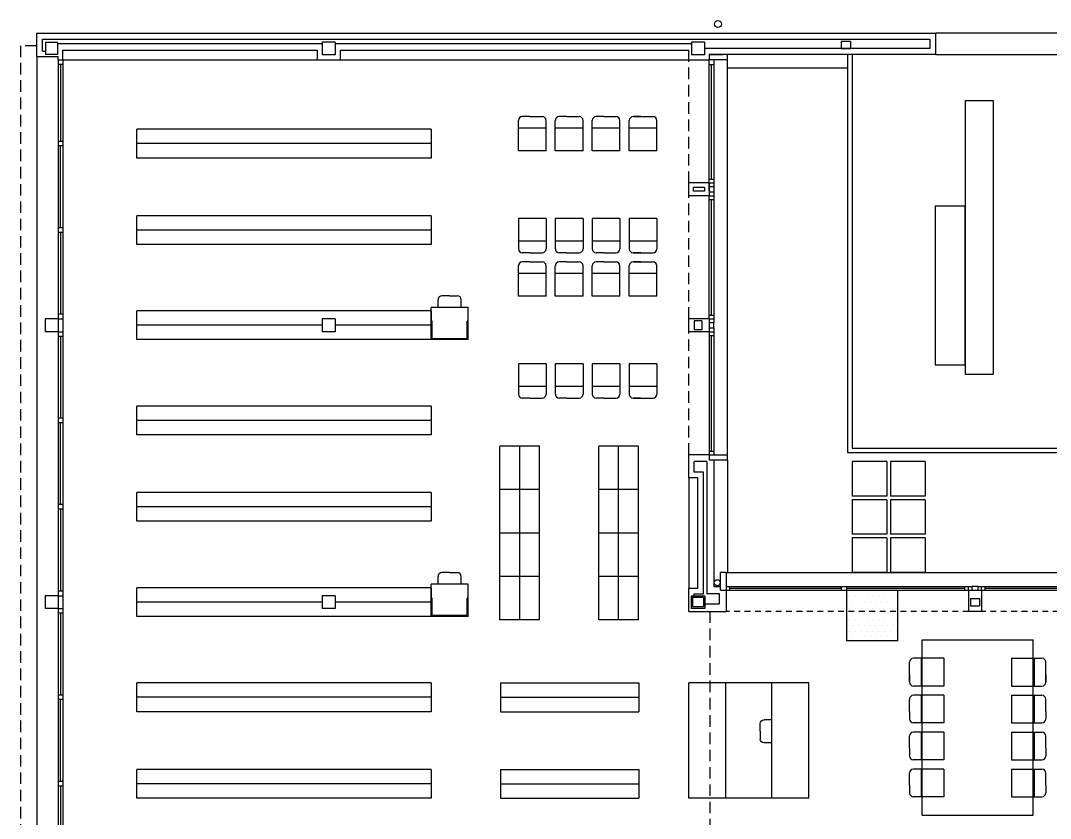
# Model space of a CAD drawing. Extents: x 60 to 232, y 77 to 220.
# Drawn here: x 160.06 to 182.36, y 96.17 to 113.46 of the extents above; entities that cross this region are included whole.
import ezdxf

# ---------------------------------------------------------------- set-up
doc = ezdxf.new("R2010")
doc.units = 0
doc.header["$MEASUREMENT"] = 0
doc.linetypes.add('RAYITAS', pattern=[0.375, 0.25, -0.125])
doc.linetypes.add('RAYITAS2', pattern=[0.1875, 0.125, -0.0625])
doc.layers.get('0').update_dxf_attribs({"linetype": 'CONTINUOUS'})
for name, color, linetype in [('ALB', 7, 'CONTINUOUS'), ('ALBA', 7, 'CONTINUOUS'), ('BORDILLOPLET', 4, 'CONTINUOUS'), ('BORDILLOUPN', 1, 'CONTINUOUS'), ('CARP', 2, 'CONTINUOUS'), ('MUEBLES', 6, 'CONTINUOUS'), ('OPAC', 6, 'CONTINUOUS'), ('PAVIMENTO', 6, 'CONTINUOUS'), ('PILARES', 1, 'CONTINUOUS'), ('PROY', 2, 'CONTINUOUS'), ('PROY1', 2, 'RAYITAS'), ('PROY2', 2, 'RAYITAS2')]:
    doc.layers.add(name, color=color, linetype=linetype)

# ---------------------------------------------------------------- blocks, each defined once
blk = doc.blocks.new('*X5')
at = {"color": 0}
for p, q in [((177.955, 102.755), (177.955, 102.755)), ((178.018, 102.63), (178.018, 102.63)), ((178.08, 102.755), (178.08, 102.755)), ((178.143, 102.63), (178.143, 102.63)), ((178.205, 102.755), (178.205, 102.755)), ((178.268, 102.63), (178.268, 102.63)), ((178.33, 102.755), (178.33, 102.755)), ((178.393, 102.63), (178.393, 102.63)), ((178.455, 102.755), (178.455, 102.755)), ((178.518, 102.63), (178.518, 102.63)), ((178.58, 102.755), (178.58, 102.755)), ((178.643, 102.63), (178.643, 102.63)), ((178.705, 102.755), (178.705, 102.755)), ((178.768, 102.63), (178.768, 102.63)), ((178.83, 102.755), (178.83, 102.755)), ((178.893, 102.63), (178.893, 102.63)), ((178.955, 102.755), (178.955, 102.755)), ((179.018, 102.63), (179.018, 102.63)), ((177.955, 102.505), (177.955, 102.505)), ((178.018, 102.38), (178.018, 102.38)), ((178.08, 102.505), (178.08, 102.505)), ((178.143, 102.38), (178.143, 102.38)), ((178.205, 102.505), (178.205, 102.505)), ((178.268, 102.38), (178.268, 102.38)), ((178.33, 102.505), (178.33, 102.505)), ((178.393, 102.38), (178.393, 102.38)), ((178.455, 102.505), (178.455, 102.505)), ((178.518, 102.38), (178.518, 102.38)), ((178.58, 102.505), (178.58, 102.505)), ((178.643, 102.38), (178.643, 102.38)), ((178.705, 102.505), (178.705, 102.505)), ((178.768, 102.38), (178.768, 102.38)), ((178.83, 102.505), (178.83, 102.505)), ((178.893, 102.38), (178.893, 102.38)), ((178.955, 102.505), (178.955, 102.505)), ((179.018, 102.38), (179.018, 102.38)), ((177.955, 102.255), (177.955, 102.255)), ((178.08, 102.255), (178.08, 102.255)), ((178.205, 102.255), (178.205, 102.255)), ((178.33, 102.255), (178.33, 102.255)), ((178.455, 102.255), (178.455, 102.255)), ((178.58, 102.255), (178.58, 102.255)), ((178.705, 102.255), (178.705, 102.255)), ((178.83, 102.255), (178.83, 102.255)), ((178.955, 102.255), (178.955, 102.255)), ((177.955, 102.005), (177.955, 102.005)), ((178.018, 102.13), (178.018, 102.13)), ((178.08, 102.005), (178.08, 102.005)), ((178.143, 102.13), (178.143, 102.13)), ((178.205, 102.005), (178.205, 102.005)), ((178.268, 102.13), (178.268, 102.13)), ((178.33, 102.005), (178.33, 102.005)), ((178.393, 102.13), (178.393, 102.13)), ((178.455, 102.005), (178.455, 102.005)), ((178.518, 102.13), (178.518, 102.13)), ((178.58, 102.005), (178.58, 102.005)), ((178.643, 102.13), (178.643, 102.13)), ((178.705, 102.005), (178.705, 102.005)), ((178.768, 102.13), (178.768, 102.13)), ((178.83, 102.005), (178.83, 102.005)), ((178.893, 102.13), (178.893, 102.13)), ((178.955, 102.005), (178.955, 102.005)), ((179.018, 102.13), (179.018, 102.13)), ((177.955, 101.755), (177.955, 101.755)), ((178.018, 101.88), (178.018, 101.88)), ((178.08, 101.755), (178.08, 101.755)), ((178.143, 101.88), (178.143, 101.88)), ((178.205, 101.755), (178.205, 101.755)), ((178.268, 101.88), (178.268, 101.88)), ((178.33, 101.755), (178.33, 101.755)), ((178.393, 101.88), (178.393, 101.88)), ((178.455, 101.755), (178.455, 101.755)), ((178.518, 101.88), (178.518, 101.88)), ((178.58, 101.755), (178.58, 101.755)), ((178.643, 101.88), (178.643, 101.88)), ((178.705, 101.755), (178.705, 101.755)), ((178.768, 101.88), (178.768, 101.88)), ((178.83, 101.755), (178.83, 101.755)), ((178.893, 101.88), (178.893, 101.88)), ((178.955, 101.755), (178.955, 101.755)), ((179.018, 101.88), (179.018, 101.88))]:
    blk.add_line(p, q, dxfattribs=at)
blk = doc.blocks.new('SILLA')
at = {"layer": 'MUEBLES'}
for p, q in [((-0.25, 0.25), (-0.417, 0.25)), ((-0.25, 0.25), (-0.083, 0.25)), ((-0.5, 0), (-0.5, 0.167)), ((0, 0), (0, 0.167))]:
    blk.add_line(p, q, dxfattribs=at)
for centre, start, end in [((-0.417, 0.167), 90, 180), ((-0.083, 0.167), 0, 90)]:
    blk.add_arc(centre, 0.0833, start, end, dxfattribs=at)

msp = doc.modelspace()

# ---------------------------------------------------------------- linework, layer by layer
for p, q in [((174.529, 109.662), (174.529, 109.942)), ((174.629, 109.762), (174.629, 109.842)), ((174.529, 106.717), (174.529, 106.997)), ((180.869, 100.657), (180.589, 100.657))]:
    msp.add_line(p, q)
at = {"layer": 'ALB'}
for p, q in [((174.969, 112.727), (174.969, 112.607)), ((174.969, 112.727), (175.269, 112.727)), ((175.369, 112.607), (175.369, 112.727)), ((175.369, 112.607), (174.969, 112.607)), ((174.969, 109.942), (174.529, 109.942)), ((174.869, 109.842), (174.629, 109.842)), ((174.869, 109.762), (174.629, 109.762)), ((174.869, 109.842), (174.869, 109.762)), ((174.969, 109.942), (174.969, 109.662)), ((174.969, 109.862), (175.069, 109.862)), ((175.069, 109.742), (174.969, 109.742)), ((175.069, 109.862), (175.069, 109.742)), ((174.969, 109.662), (174.529, 109.662)), ((174.969, 106.997), (174.529, 106.997)), ((174.969, 106.997), (174.969, 106.717)), ((174.969, 106.917), (175.069, 106.917)), ((175.069, 106.797), (175.069, 106.917)), ((174.969, 106.717), (174.529, 106.717)), ((175.069, 106.797), (174.969, 106.797)), ((174.969, 104.052), (174.969, 103.932)), ((174.969, 104.052), (175.369, 104.052)), ((175.369, 103.932), (174.969, 103.932)), ((175.369, 103.932), (175.369, 104.052)), ((175.339, 101.497), (175.219, 101.497)), ((175.219, 101.117), (175.219, 101.497)), ((175.339, 101.497), (175.339, 101.117)), ((174.919, 101.047), (175.189, 101.047)), ((175.069, 101.197), (175.219, 101.197)), ((175.219, 101.117), (175.339, 101.117)), ((180.589, 101.117), (180.589, 100.657)), ((180.589, 101.117), (180.869, 101.117)), ((180.669, 101.117), (180.669, 101.197)), ((180.789, 101.197), (180.669, 101.197)), ((180.789, 101.197), (180.789, 101.117)), ((180.869, 101.117), (180.869, 100.657)), ((174.879, 100.817), (175.189, 100.817))]:
    msp.add_line(p, q, dxfattribs=at)
for centre, radius in [((175.16, 113.386), 0.075), ((175.145, 101.277), 0.065)]:
    msp.add_circle(centre, radius, dxfattribs=at)
at = {"layer": 'ALBA'}
for p, q in [((160.409, 113.187), (179.879, 113.187)), ((160.409, 112.682), (160.409, 113.187)), ((179.879, 112.727), (179.879, 113.187)), ((160.534, 113.062), (179.754, 113.062)), ((160.534, 112.799), (160.534, 113.062)), ((160.859, 112.967), (166.589, 112.967)), ((166.869, 112.967), (174.589, 112.967)), ((179.754, 112.857), (174.869, 112.857)), ((179.754, 112.857), (179.754, 113.062)), ((160.409, 112.682), (160.874, 112.682)), ((160.534, 112.799), (160.599, 112.799)), ((160.874, 112.607), (160.874, 112.682)), ((160.974, 112.607), (160.974, 112.817)), ((160.974, 112.817), (166.479, 112.817)), ((166.479, 112.817), (166.479, 112.607)), ((166.979, 112.817), (174.529, 112.817)), ((166.979, 112.817), (166.979, 112.607)), ((174.529, 112.607), (174.529, 112.817)), ((179.879, 112.727), (174.969, 112.727)), ((160.874, 112.607), (160.974, 112.607)), ((166.479, 112.607), (166.979, 112.607)), ((174.529, 112.607), (174.969, 112.607)), ((174.529, 109.662), (174.529, 109.942)), ((174.629, 109.762), (174.629, 109.842)), ((174.529, 106.717), (174.529, 106.997)), ((174.529, 103.552), (174.529, 104.132)), ((174.969, 104.052), (174.529, 104.052)), ((175.069, 103.932), (175.069, 101.197)), ((174.649, 103.672), (174.649, 103.902)), ((174.919, 103.902), (174.649, 103.902)), ((174.919, 103.902), (174.919, 101.047)), ((174.729, 103.552), (174.529, 103.552)), ((174.849, 103.672), (174.649, 103.672)), ((174.729, 101.157), (174.729, 103.552)), ((174.849, 101.037), (174.849, 103.672)), ((174.529, 101.157), (174.729, 101.157)), ((174.529, 100.657), (174.529, 101.157)), ((174.649, 101.037), (174.849, 101.037)), ((174.649, 100.987), (174.649, 101.037)), ((175.189, 101.047), (175.189, 100.817)), ((175.339, 101.117), (175.339, 100.657)), ((174.879, 100.987), (174.579, 100.987)), ((174.579, 100.987), (174.579, 100.717)), ((174.879, 100.987), (174.879, 100.717)), ((174.529, 100.657), (175.339, 100.657)), ((174.879, 100.717), (174.579, 100.717)), ((180.869, 100.657), (180.589, 100.657))]:
    msp.add_line(p, q, dxfattribs=at)
at = {"layer": 'BORDILLOPLET', "color": 2}
for p, q in [((177.969, 112.427), (175.369, 112.427)), ((180.519, 111.727), (181.119, 111.727)), ((180.519, 111.727), (180.519, 105.797)), ((181.119, 111.727), (181.119, 105.797)), ((180.519, 105.797), (181.119, 105.797))]:
    msp.add_line(p, q, dxfattribs=at)
at = {"layer": 'BORDILLOUPN', "color": 2}
for p, q in [((177.969, 112.727), (177.969, 104.097)), ((178.069, 112.727), (178.069, 104.197)), ((178.069, 104.197), (196.059, 104.197)), ((175.369, 103.932), (175.369, 101.497)), ((177.969, 104.097), (196.139, 104.097))]:
    msp.add_line(p, q, dxfattribs=at)
at = {"layer": 'CARP'}
for p, q in [((160.874, 112.607), (160.874, 106.997)), ((160.974, 112.512), (160.874, 112.512)), ((160.924, 112.512), (160.924, 110.844)), ((160.974, 112.607), (160.974, 92.744)), ((174.969, 109.772), (174.969, 112.607)), ((174.969, 112.507), (175.069, 112.507)), ((175.019, 110.022), (175.019, 112.507)), ((175.069, 112.607), (175.069, 109.772)), ((160.974, 110.844), (160.874, 110.844)), ((160.974, 110.744), (160.874, 110.744)), ((160.924, 108.97), (160.924, 110.744)), ((174.969, 110.022), (175.069, 110.022)), ((174.969, 109.942), (175.069, 109.942)), ((175.069, 109.742), (175.069, 106.917)), ((174.969, 109.662), (175.069, 109.662)), ((174.969, 106.997), (174.969, 109.662)), ((174.969, 109.582), (175.069, 109.582)), ((175.019, 107.077), (175.019, 109.582)), ((160.974, 108.97), (160.874, 108.97)), ((160.974, 108.87), (160.874, 108.87)), ((160.924, 108.87), (160.924, 107.097)), ((160.974, 107.097), (160.874, 107.097)), ((174.969, 107.077), (175.069, 107.077)), ((160.869, 106.997), (160.974, 106.997)), ((174.969, 106.997), (175.069, 106.997)), ((160.869, 106.717), (160.974, 106.717)), ((160.874, 106.717), (160.874, 100.997)), ((160.974, 106.617), (160.874, 106.617)), ((160.924, 106.617), (160.924, 104.844)), ((174.969, 106.717), (174.969, 104.052)), ((174.969, 106.717), (175.069, 106.717)), ((174.969, 106.637), (175.069, 106.637)), ((175.019, 104.132), (175.019, 106.637)), ((175.069, 106.797), (175.069, 104.052)), ((160.974, 104.844), (160.874, 104.844)), ((160.974, 104.744), (160.874, 104.744)), ((160.924, 102.97), (160.924, 104.744)), ((174.969, 104.132), (175.069, 104.132)), ((160.974, 102.97), (160.874, 102.97)), ((160.974, 102.87), (160.874, 102.87)), ((160.924, 102.87), (160.924, 101.097)), ((160.974, 101.097), (160.874, 101.097)), ((175.339, 101.197), (180.669, 101.197)), ((175.339, 101.117), (180.589, 101.117)), ((175.419, 101.117), (175.419, 101.197)), ((175.419, 101.157), (177.829, 101.157)), ((177.829, 101.197), (177.829, 101.117)), ((177.949, 101.197), (177.949, 101.117)), ((177.949, 101.157), (180.509, 101.157)), ((180.509, 101.117), (180.509, 101.197)), ((180.589, 101.117), (180.589, 101.197)), ((180.789, 101.197), (186.669, 101.197)), ((180.869, 101.117), (180.869, 101.197)), ((180.869, 101.117), (186.589, 101.117)), ((180.949, 101.117), (180.949, 101.197)), ((180.949, 101.157), (183.669, 101.157)), ((160.869, 100.997), (160.974, 100.997)), ((160.869, 100.717), (160.974, 100.717)), ((160.874, 100.717), (160.874, 94.997)), ((160.974, 100.617), (160.874, 100.617)), ((160.924, 100.617), (160.924, 98.844)), ((160.974, 98.844), (160.874, 98.844)), ((160.974, 98.744), (160.874, 98.744)), ((160.924, 96.97), (160.924, 98.744)), ((160.974, 96.97), (160.874, 96.97)), ((160.974, 96.87), (160.874, 96.87)), ((160.924, 96.87), (160.924, 95.097))]:
    msp.add_line(p, q, dxfattribs=at)
at = {"layer": 'MUEBLES'}
for p, q in [((160.974, 112.607), (166.479, 112.607)), ((166.979, 112.607), (174.529, 112.607)), ((170.839, 110.64), (170.839, 111.297)), ((171.089, 111.38), (170.923, 111.38)), ((171.089, 111.38), (171.356, 111.38)), ((171.439, 110.64), (171.439, 111.297)), ((171.639, 110.64), (171.639, 111.297)), ((171.889, 111.38), (171.723, 111.38)), ((171.889, 111.38), (172.156, 111.38)), ((172.239, 110.64), (172.239, 111.297)), ((172.439, 110.64), (172.439, 111.297)), ((172.689, 111.38), (172.523, 111.38)), ((172.689, 111.38), (172.956, 111.38)), ((173.039, 110.64), (173.039, 111.297)), ((173.239, 110.64), (173.239, 111.297)), ((173.323, 111.38), (173.756, 111.38)), ((173.489, 111.38), (173.323, 111.38)), ((173.489, 111.38), (173.756, 111.38)), ((173.839, 110.64), (173.839, 111.297)), ((168.949, 111.105), (162.579, 111.105)), ((162.579, 110.482), (162.579, 111.105)), ((168.949, 111.105), (168.949, 110.482)), ((171.439, 111.13), (170.839, 111.13)), ((172.239, 111.13), (171.639, 111.13)), ((173.039, 111.13), (172.439, 111.13)), ((173.839, 111.13), (173.239, 111.13)), ((168.949, 110.794), (162.579, 110.794)), ((171.439, 110.64), (170.839, 110.64)), ((172.239, 110.64), (171.639, 110.64)), ((173.039, 110.64), (172.439, 110.64)), ((173.839, 110.64), (173.239, 110.64)), ((168.949, 110.482), (162.579, 110.482)), ((179.869, 109.447), (179.869, 105.997)), ((179.869, 109.447), (180.519, 109.447)), ((180.519, 105.997), (180.519, 109.447)), ((168.949, 109.232), (162.579, 109.232)), ((162.579, 108.609), (162.579, 109.232)), ((168.949, 109.232), (168.949, 108.609)), ((170.839, 109.17), (170.839, 108.514)), ((171.439, 109.17), (170.839, 109.17)), ((171.439, 109.17), (171.439, 108.514)), ((171.639, 109.17), (171.639, 108.514)), ((172.239, 109.17), (171.639, 109.17)), ((172.239, 109.17), (172.239, 108.514)), ((172.439, 109.17), (172.439, 108.514)), ((173.039, 109.17), (172.439, 109.17)), ((173.039, 109.17), (173.039, 108.514)), ((173.239, 109.17), (173.239, 108.514)), ((173.839, 109.17), (173.239, 109.17)), ((173.839, 109.17), (173.839, 108.514)), ((168.949, 108.92), (162.579, 108.92)), ((171.439, 108.68), (170.839, 108.68)), ((172.239, 108.68), (171.639, 108.68)), ((173.039, 108.68), (172.439, 108.68)), ((173.839, 108.68), (173.239, 108.68)), ((168.949, 108.609), (162.579, 108.609)), ((171.089, 108.43), (170.923, 108.43)), ((171.089, 108.43), (171.356, 108.43)), ((171.889, 108.43), (171.723, 108.43)), ((171.889, 108.43), (172.156, 108.43)), ((172.689, 108.43), (172.523, 108.43)), ((172.689, 108.43), (172.956, 108.43)), ((173.489, 108.43), (173.323, 108.43)), ((173.323, 108.43), (173.756, 108.43)), ((173.489, 108.43), (173.756, 108.43)), ((171.089, 108.23), (170.923, 108.23)), ((171.089, 108.23), (171.356, 108.23)), ((171.889, 108.23), (171.723, 108.23)), ((171.889, 108.23), (172.156, 108.23)), ((172.689, 108.23), (172.523, 108.23)), ((172.689, 108.23), (172.956, 108.23)), ((173.489, 108.23), (173.323, 108.23)), ((173.323, 108.23), (173.756, 108.23)), ((173.489, 108.23), (173.756, 108.23)), ((170.839, 107.49), (170.839, 108.147)), ((171.439, 107.98), (170.839, 107.98)), ((171.439, 107.49), (171.439, 108.147)), ((171.639, 107.49), (171.639, 108.147)), ((172.239, 107.98), (171.639, 107.98)), ((172.239, 107.49), (172.239, 108.147)), ((172.439, 107.49), (172.439, 108.147)), ((173.039, 107.98), (172.439, 107.98)), ((173.039, 107.49), (173.039, 108.147)), ((173.239, 107.49), (173.239, 108.147)), ((173.839, 107.98), (173.239, 107.98)), ((173.839, 107.49), (173.839, 108.147)), ((171.439, 107.49), (170.839, 107.49)), ((172.239, 107.49), (171.639, 107.49)), ((173.039, 107.49), (172.439, 107.49)), ((173.839, 107.49), (173.239, 107.49)), ((168.949, 107.169), (162.579, 107.169)), ((168.949, 106.546), (162.579, 106.546)), ((171.439, 106.02), (170.839, 106.02)), ((170.839, 106.02), (170.839, 105.364)), ((171.439, 106.02), (171.439, 105.364)), ((172.239, 106.02), (171.639, 106.02)), ((171.639, 106.02), (171.639, 105.364)), ((172.239, 106.02), (172.239, 105.364)), ((173.039, 106.02), (172.439, 106.02)), ((172.439, 106.02), (172.439, 105.364)), ((173.039, 106.02), (173.039, 105.364)), ((173.839, 106.02), (173.239, 106.02)), ((173.239, 106.02), (173.239, 105.364)), ((173.839, 106.02), (173.839, 105.364)), ((179.869, 105.997), (180.519, 105.997)), ((171.439, 105.53), (170.839, 105.53)), ((172.239, 105.53), (171.639, 105.53)), ((173.039, 105.53), (172.439, 105.53)), ((173.839, 105.53), (173.239, 105.53)), ((171.089, 105.28), (170.923, 105.28)), ((171.089, 105.28), (171.356, 105.28)), ((171.889, 105.28), (171.723, 105.28)), ((171.889, 105.28), (172.156, 105.28)), ((172.689, 105.28), (172.523, 105.28)), ((172.689, 105.28), (172.956, 105.28)), ((173.323, 105.28), (173.756, 105.28)), ((173.489, 105.28), (173.323, 105.28)), ((173.489, 105.28), (173.756, 105.28)), ((168.949, 105.105), (162.579, 105.105)), ((162.579, 104.482), (162.579, 105.105)), ((168.949, 105.105), (168.949, 104.482)), ((168.949, 104.794), (162.579, 104.794)), ((168.949, 104.482), (162.579, 104.482)), ((170.439, 102.355), (170.439, 104.235)), ((171.299, 104.235), (170.439, 104.235)), ((170.869, 102.355), (170.869, 104.235)), ((171.299, 102.355), (171.299, 104.235)), ((173.439, 104.235), (172.579, 104.235)), ((172.579, 102.355), (172.579, 104.235)), ((173.009, 102.355), (173.009, 104.235)), ((173.439, 102.355), (173.439, 104.235)), ((174.529, 103.552), (174.529, 101.157)), ((171.299, 103.295), (170.439, 103.295)), ((173.439, 103.295), (172.579, 103.295)), ((168.949, 103.232), (162.579, 103.232)), ((162.579, 102.609), (162.579, 103.232)), ((168.949, 103.232), (168.949, 102.609)), ((168.949, 102.92), (162.579, 102.92)), ((168.949, 102.609), (162.579, 102.609)), ((171.299, 102.355), (170.439, 102.355)), ((170.439, 100.475), (170.439, 102.355)), ((170.869, 100.475), (170.869, 102.355)), ((171.299, 100.475), (171.299, 102.355)), ((173.439, 102.355), (172.579, 102.355)), ((172.579, 100.475), (172.579, 102.355)), ((173.009, 100.475), (173.009, 102.355)), ((173.439, 100.475), (173.439, 102.355)), ((171.299, 101.415), (170.439, 101.415)), ((173.439, 101.415), (172.579, 101.415)), ((168.949, 101.169), (162.579, 101.169)), ((168.949, 100.546), (162.579, 100.546)), ((171.299, 100.475), (170.439, 100.475)), ((173.439, 100.475), (172.579, 100.475)), ((179.049, 100.017), (177.949, 100.017)), ((179.586, 96.239), (179.586, 100.039)), ((179.586, 100.039), (181.986, 100.039)), ((181.986, 96.239), (181.986, 100.039)), ((179.311, 99.289), (179.311, 99.556)), ((179.311, 99.122), (179.311, 99.556)), ((180.051, 99.639), (179.395, 99.639)), ((179.561, 99.639), (179.561, 99.039)), ((180.051, 99.639), (180.051, 99.039)), ((181.521, 99.639), (182.178, 99.639)), ((181.521, 99.639), (181.521, 99.039)), ((182.011, 99.639), (182.011, 99.039)), ((182.261, 99.289), (182.261, 99.556)), ((182.261, 99.122), (182.261, 99.556)), ((179.311, 99.289), (179.311, 99.122)), ((182.261, 99.289), (182.261, 99.122)), ((168.949, 99.105), (162.579, 99.105)), ((162.579, 98.482), (162.579, 99.105)), ((168.949, 99.105), (168.949, 98.482)), ((170.449, 99.105), (170.449, 98.482)), ((170.449, 99.105), (173.449, 99.105)), ((173.449, 99.105), (173.449, 98.482)), ((174.529, 96.609), (174.529, 99.109)), ((175.329, 99.109), (174.529, 99.109)), ((175.329, 96.609), (175.329, 99.109)), ((177.129, 99.109), (175.329, 99.109)), ((176.329, 96.609), (176.329, 99.109)), ((177.129, 96.609), (177.129, 99.109)), ((180.051, 99.039), (179.395, 99.039)), ((181.521, 99.039), (182.178, 99.039)), ((180.051, 98.839), (179.395, 98.839)), ((179.561, 98.839), (179.561, 98.239)), ((180.051, 98.839), (180.051, 98.239)), ((181.521, 98.839), (182.178, 98.839)), ((181.521, 98.839), (181.521, 98.239)), ((182.011, 98.839), (182.011, 98.239)), ((168.949, 98.794), (162.579, 98.794)), ((170.449, 98.794), (173.449, 98.794)), ((179.311, 98.489), (179.311, 98.756)), ((182.261, 98.489), (182.261, 98.756)), ((168.949, 98.482), (162.579, 98.482)), ((170.449, 98.482), (173.449, 98.482)), ((179.311, 98.489), (179.311, 98.322)), ((182.261, 98.489), (182.261, 98.322)), ((180.051, 98.239), (179.395, 98.239)), ((181.521, 98.239), (182.178, 98.239)), ((179.311, 97.689), (179.311, 97.956)), ((180.051, 98.039), (179.395, 98.039)), ((179.561, 98.039), (179.561, 97.439)), ((180.051, 98.039), (180.051, 97.439)), ((181.521, 98.039), (182.178, 98.039)), ((181.521, 98.039), (181.521, 97.439)), ((182.011, 98.039), (182.011, 97.439)), ((182.261, 97.689), (182.261, 97.956)), ((179.311, 97.689), (179.311, 97.522)), ((182.261, 97.689), (182.261, 97.522)), ((180.051, 97.439), (179.395, 97.439)), ((181.521, 97.439), (182.178, 97.439)), ((168.949, 97.232), (162.579, 97.232)), ((162.579, 96.609), (162.579, 97.232)), ((168.949, 97.232), (168.949, 96.609)), ((170.449, 97.232), (173.449, 97.232)), ((170.449, 97.232), (170.449, 96.609)), ((173.449, 97.232), (173.449, 96.609)), ((179.311, 96.889), (179.311, 97.156)), ((180.051, 97.239), (179.395, 97.239)), ((179.561, 97.239), (179.561, 96.639)), ((180.051, 97.239), (180.051, 96.639)), ((181.521, 97.239), (182.178, 97.239)), ((181.521, 97.239), (181.521, 96.639)), ((182.011, 97.239), (182.011, 96.639)), ((182.261, 96.889), (182.261, 97.156)), ((168.949, 96.92), (162.579, 96.92)), ((170.449, 96.92), (173.449, 96.92)), ((179.311, 96.889), (179.311, 96.722)), ((182.261, 96.889), (182.261, 96.722)), ((168.949, 96.609), (162.579, 96.609)), ((170.449, 96.609), (173.449, 96.609)), ((175.329, 96.609), (174.529, 96.609)), ((177.129, 96.609), (175.329, 96.609)), ((180.051, 96.639), (179.395, 96.639)), ((181.521, 96.639), (182.178, 96.639)), ((179.586, 96.239), (181.986, 96.239))]:
    msp.add_line(p, q, dxfattribs=at)
at = {"layer": 'MUEBLES', "color": 5}
for p, q in [((162.579, 106.546), (162.579, 107.169)), ((168.949, 107.169), (168.949, 106.546)), ((166.589, 106.857), (162.579, 106.857)), ((168.949, 106.857), (166.869, 106.857)), ((162.579, 100.546), (162.579, 101.169)), ((168.949, 101.169), (168.949, 100.546)), ((166.589, 100.857), (162.579, 100.857)), ((168.949, 100.857), (166.869, 100.857))]:
    msp.add_line(p, q, dxfattribs=at)
at = {"layer": 'MUEBLES'}
for centre, start, end in [((170.923, 111.297), 90, 180), ((171.356, 111.297), 360, 90), ((171.723, 111.297), 90, 180), ((172.156, 111.297), 360, 90), ((172.523, 111.297), 90, 180), ((172.956, 111.297), 360, 90), ((173.323, 111.297), 90, 180), ((173.756, 111.297), 360, 90), ((170.923, 108.514), 180, 270), ((171.356, 108.514), 270, 0), ((171.723, 108.514), 180, 270), ((172.156, 108.514), 270, 0), ((172.523, 108.514), 180, 270), ((172.956, 108.514), 270, 0), ((173.323, 108.514), 180, 270), ((173.756, 108.514), 270, 0), ((170.923, 108.147), 90, 180), ((171.356, 108.147), 0, 90), ((171.723, 108.147), 90, 180), ((172.156, 108.147), 0, 90), ((172.523, 108.147), 90, 180), ((172.956, 108.147), 0, 90), ((173.323, 108.147), 90, 180), ((173.756, 108.147), 0, 90), ((170.923, 105.364), 180, 270), ((171.356, 105.364), 270, 360), ((171.723, 105.364), 180, 270), ((172.156, 105.364), 270, 360), ((172.523, 105.364), 180, 270), ((172.956, 105.364), 270, 360), ((173.323, 105.364), 180, 270), ((173.756, 105.364), 270, 360), ((179.395, 99.556), 90, 180), ((182.178, 99.556), 360, 90), ((179.395, 99.122), 180, 270), ((182.178, 99.122), 270, 360), ((179.395, 98.756), 90, 180), ((182.178, 98.756), 360, 90), ((179.395, 98.322), 180, 270), ((182.178, 98.322), 270, 360), ((179.395, 97.956), 90, 180), ((182.178, 97.956), 360, 90), ((179.395, 97.522), 180, 270), ((182.178, 97.522), 270, 360), ((179.395, 97.156), 90, 180), ((182.178, 97.156), 360, 90), ((179.395, 96.722), 180, 270), ((182.178, 96.722), 270, 360)]:
    msp.add_arc(centre, 0.0833, start, end, dxfattribs=at)
at = {"layer": 'OPAC'}
for p, q in [((169.749, 107.246), (168.949, 107.246)), ((168.949, 106.546), (168.949, 107.246)), ((169.749, 106.546), (169.749, 107.246)), ((168.969, 106.946), (168.949, 106.946)), ((168.969, 106.566), (168.969, 106.946)), ((169.729, 106.566), (169.729, 106.946)), ((169.749, 106.946), (169.729, 106.946)), ((169.749, 106.546), (168.949, 106.546)), ((169.729, 106.566), (168.969, 106.566)), ((168.949, 100.546), (168.949, 101.246)), ((169.749, 101.246), (168.949, 101.246)), ((169.749, 100.546), (169.749, 101.246)), ((177.949, 101.117), (177.949, 100.017)), ((179.049, 101.117), (179.049, 100.017)), ((168.969, 100.946), (168.949, 100.946)), ((168.969, 100.566), (168.969, 100.946)), ((169.749, 100.946), (169.729, 100.946)), ((169.729, 100.566), (169.729, 100.946)), ((169.749, 100.546), (168.949, 100.546)), ((169.729, 100.566), (168.969, 100.566))]:
    msp.add_line(p, q, dxfattribs=at)
at = {"layer": 'PAVIMENTO', "color": 2}
for p, q in [((178.819, 103.907), (178.069, 103.907)), ((178.069, 103.907), (178.069, 103.157)), ((178.819, 103.907), (178.819, 103.157)), ((179.649, 103.907), (178.899, 103.907)), ((178.899, 103.907), (178.899, 103.157)), ((179.649, 103.907), (179.649, 103.157)), ((178.819, 103.157), (178.069, 103.157)), ((178.069, 103.077), (178.069, 102.327)), ((178.819, 103.077), (178.069, 103.077)), ((178.819, 103.077), (178.819, 102.327)), ((179.649, 103.157), (178.899, 103.157)), ((179.649, 103.077), (178.899, 103.077)), ((178.899, 103.077), (178.899, 102.327)), ((179.649, 103.077), (179.649, 102.327)), ((178.819, 102.327), (178.069, 102.327)), ((178.069, 102.247), (178.069, 101.497)), ((178.819, 102.247), (178.069, 102.247)), ((178.819, 102.247), (178.819, 101.497)), ((179.649, 102.327), (178.899, 102.327)), ((179.649, 102.247), (178.899, 102.247)), ((178.899, 102.247), (178.899, 101.497)), ((179.649, 102.247), (179.649, 101.497)), ((178.819, 101.497), (178.069, 101.497)), ((179.649, 101.497), (178.899, 101.497))]:
    msp.add_line(p, q, dxfattribs=at)
at = {"layer": 'PILARES'}
for p, q in [((160.599, 112.987), (160.599, 112.727)), ((160.859, 112.987), (160.599, 112.987)), ((160.859, 112.987), (160.859, 112.727)), ((166.589, 112.997), (166.589, 112.717)), ((166.869, 112.997), (166.589, 112.997)), ((166.869, 112.997), (166.869, 112.717)), ((174.589, 112.997), (174.589, 112.717)), ((174.869, 112.997), (174.589, 112.997)), ((174.869, 112.997), (174.869, 112.717)), ((177.829, 113.007), (177.829, 112.847)), ((178.029, 113.007), (177.829, 113.007)), ((178.029, 113.007), (178.029, 112.847)), ((160.859, 112.727), (160.599, 112.727)), ((166.869, 112.717), (166.589, 112.717)), ((174.869, 112.717), (174.589, 112.717)), ((178.029, 112.847), (177.829, 112.847)), ((160.589, 106.997), (160.589, 106.717)), ((160.869, 106.997), (160.589, 106.997)), ((160.869, 106.997), (160.869, 106.717)), ((166.869, 106.997), (166.589, 106.997)), ((166.589, 106.997), (166.589, 106.717)), ((166.869, 106.997), (166.869, 106.717)), ((174.809, 106.957), (174.649, 106.957)), ((174.649, 106.957), (174.649, 106.757)), ((174.809, 106.957), (174.809, 106.757)), ((160.869, 106.717), (160.589, 106.717)), ((166.869, 106.717), (166.589, 106.717)), ((174.809, 106.757), (174.649, 106.757)), ((160.589, 100.997), (160.589, 100.717)), ((160.869, 100.997), (160.589, 100.997)), ((160.869, 100.997), (160.869, 100.717)), ((166.869, 100.997), (166.589, 100.997)), ((166.589, 100.997), (166.589, 100.717)), ((166.869, 100.997), (166.869, 100.717)), ((174.609, 100.957), (174.609, 100.757)), ((174.849, 100.957), (174.609, 100.957)), ((174.849, 100.957), (174.849, 100.757)), ((180.629, 100.937), (180.629, 100.777)), ((180.629, 100.937), (180.829, 100.937)), ((180.829, 100.937), (180.829, 100.777)), ((160.869, 100.717), (160.589, 100.717)), ((166.869, 100.717), (166.589, 100.717)), ((174.849, 100.757), (174.609, 100.757)), ((180.629, 100.777), (180.829, 100.777))]:
    msp.add_line(p, q, dxfattribs=at)
at = {"layer": 'PROY'}
for p, q in [((185.379, 113.187), (179.879, 113.187)), ((160.409, 112.682), (160.409, 88.997)), ((179.879, 112.727), (185.379, 112.727)), ((175.369, 104.062), (175.369, 112.607)), ((175.339, 101.497), (198.179, 101.497))]:
    msp.add_line(p, q, dxfattribs=at)
at = {"layer": 'PROY1'}
for p, q in [((160.409, 112.917), (160.059, 112.917)), ((160.059, 112.917), (160.059, 94.797)), ((174.529, 109.942), (174.529, 112.607)), ((174.529, 106.997), (174.529, 109.662)), ((174.529, 104.052), (174.529, 106.717)), ((174.989, 100.657), (174.989, 95.017))]:
    msp.add_line(p, q, dxfattribs=at)
at = {"layer": 'PROY2'}
for p, q in [((180.589, 100.657), (175.339, 100.657)), ((186.589, 100.657), (180.869, 100.657))]:
    msp.add_line(p, q, dxfattribs=at)

# ---------------------------------------------------------------- block references
at = {"layer": 'MUEBLES', "rotation": 359.9999999999956}
for p in [(169.599, 107.246), (169.599, 101.246)]:
    msp.add_blockref('SILLA', p, dxfattribs=at)
at = {"layer": 'MUEBLES'}
msp.add_blockref('*X5', (0, -1.651), dxfattribs=at)
at = {"layer": 'MUEBLES', "xscale": -1, "rotation": 90.00000000000271}
msp.add_blockref('SILLA', (176.329, 97.807), dxfattribs=at)

doc.saveas('drawing.dxf')
